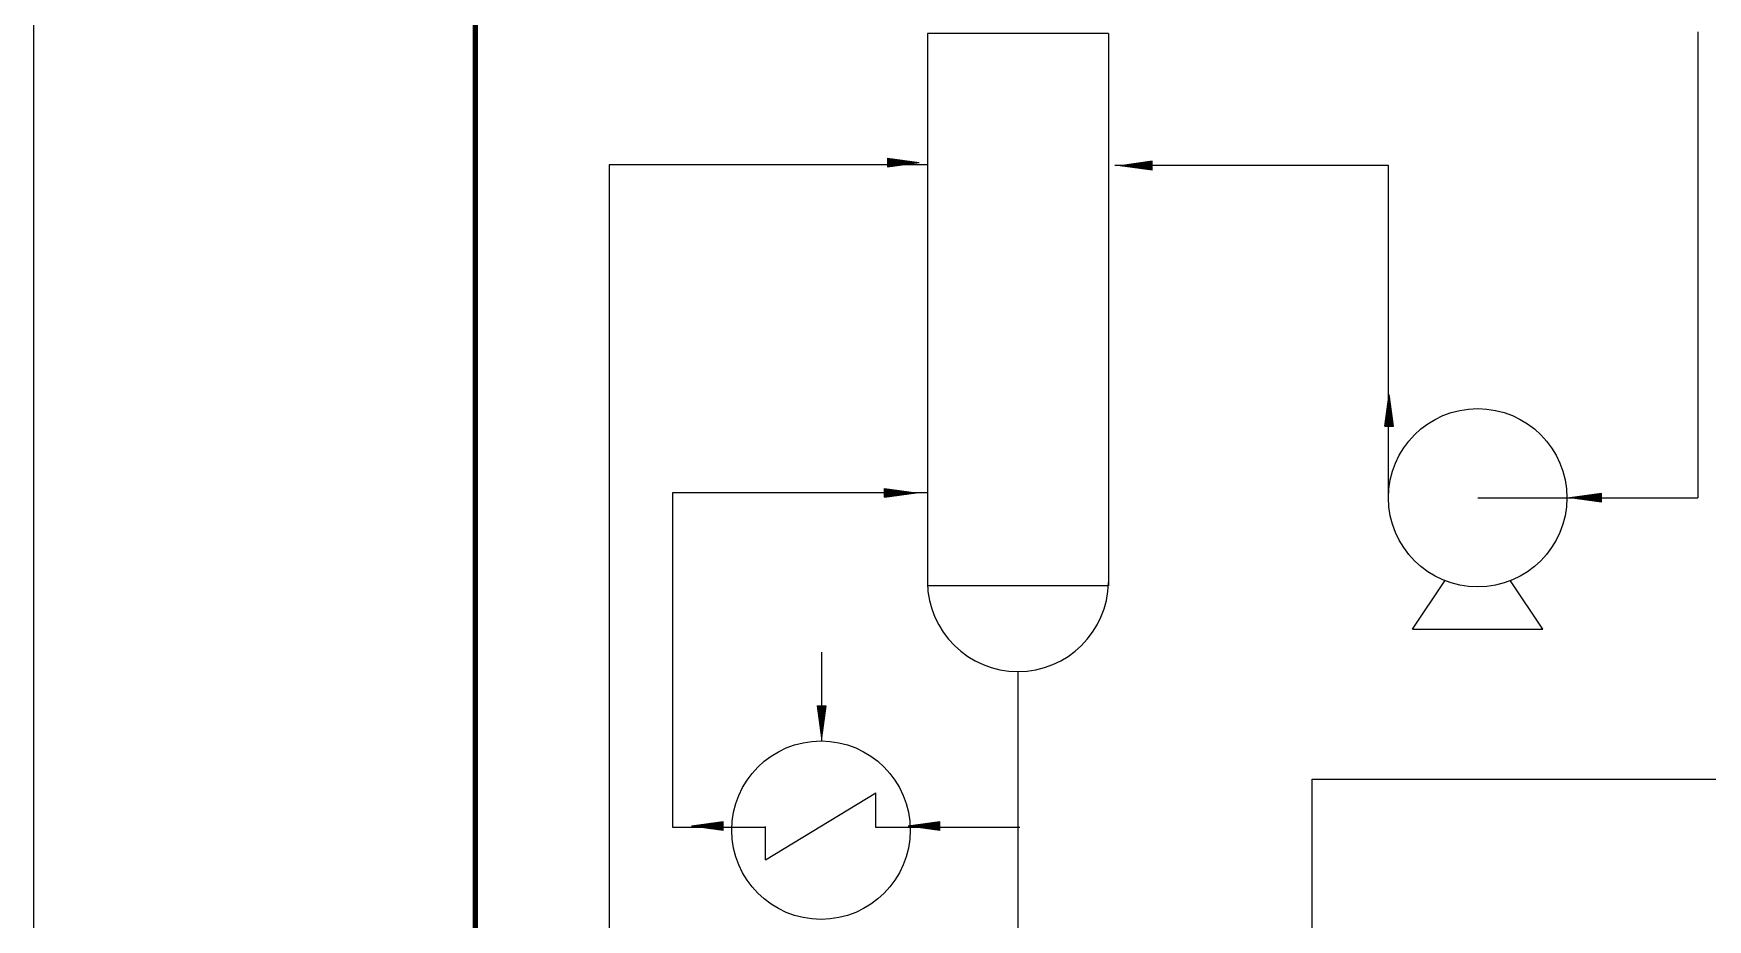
# Model space of a CAD drawing. Extents: x 0 to 420, y 0 to 297.
# Drawn here: x -0.1 to 94.6, y 133.9 to 184 of the extents above; entities that cross this region are included whole.
import ezdxf

# ---------------------------------------------------------------- set-up
doc = ezdxf.new("R2010")
doc.units = 0
doc.header["$LTSCALE"] = 300
doc.header["$MEASUREMENT"] = 0
doc.layers.get('0').update_dxf_attribs({"linetype": 'CONTINUOUS'})

msp = doc.modelspace()

# ---------------------------------------------------------------- linework, layer by layer
for p, q in [((-0.142, 296.855), (-0.142, -0.145)), ((50.429, 184.025), (50.429, 152.791)), ((60.675, 184.025), (50.429, 184.025)), ((60.675, 184.025), (60.675, 152.791)), ((94.011, 184.125), (94.011, 163.93)), ((50.429, 176.596), (32.419, 176.596)), ((32.419, 176.596), (32.419, 120.349)), ((48.178, 176.978), (48.178, 176.486)), ((48.178, 176.978), (49.973, 176.732)), ((48.178, 176.486), (49.973, 176.732)), ((48.181, 176.732), (49.973, 176.732)), ((48.222, 176.972), (48.222, 176.492)), ((48.267, 176.978), (48.267, 176.498)), ((48.267, 176.966), (48.267, 176.588)), ((48.267, 176.966), (48.267, 176.569)), ((48.306, 176.961), (48.306, 176.503)), ((48.35, 176.954), (48.35, 176.509)), ((48.395, 176.948), (48.395, 176.516)), ((48.434, 176.943), (48.434, 176.521)), ((48.472, 176.938), (48.472, 176.526)), ((48.498, 176.934), (48.498, 176.53)), ((48.536, 176.929), (48.536, 176.535)), ((48.549, 176.927), (48.549, 176.537)), ((48.574, 176.924), (48.574, 176.54)), ((48.594, 176.921), (48.594, 176.543)), ((48.594, 176.921), (48.594, 176.543)), ((48.613, 176.918), (48.613, 176.545)), ((48.613, 176.918), (48.613, 176.545)), ((48.632, 176.916), (48.632, 176.548)), ((48.632, 176.916), (48.632, 176.548)), ((48.638, 176.915), (48.638, 176.549)), ((48.671, 176.911), (48.671, 176.553)), ((48.703, 176.906), (48.703, 176.558)), ((48.715, 176.904), (48.715, 176.559)), ((48.741, 176.901), (48.741, 176.563)), ((48.76, 176.898), (48.76, 176.566)), ((48.786, 176.895), (48.786, 176.569)), ((48.818, 176.89), (48.818, 176.573)), ((48.824, 176.89), (48.824, 176.574)), ((48.856, 176.885), (48.856, 176.579)), ((48.895, 176.88), (48.895, 176.584)), ((48.92, 176.876), (48.92, 176.588)), ((48.933, 176.875), (48.933, 176.589)), ((48.959, 176.871), (48.959, 176.593)), ((48.997, 176.866), (48.997, 176.598)), ((49.029, 176.861), (49.029, 176.602)), ((49.042, 176.86), (49.042, 176.604)), ((49.048, 176.859), (49.048, 176.605)), ((49.048, 176.859), (49.048, 176.605)), ((49.061, 176.857), (49.061, 176.607)), ((49.061, 176.857), (49.061, 176.607)), ((49.08, 176.854), (49.08, 176.609)), ((49.087, 176.854), (49.087, 176.61)), ((49.119, 176.849), (49.119, 176.615)), ((49.144, 176.846), (49.144, 176.618)), ((49.17, 176.842), (49.17, 176.622)), ((49.208, 176.837), (49.208, 176.627)), ((49.215, 176.836), (49.215, 176.628)), ((49.234, 176.833), (49.234, 176.631)), ((49.259, 176.83), (49.259, 176.634)), ((49.285, 176.826), (49.285, 176.638)), ((49.298, 176.825), (49.298, 176.639)), ((49.317, 176.822), (49.317, 176.642)), ((49.33, 176.82), (49.33, 176.644)), ((49.343, 176.818), (49.343, 176.645)), ((49.356, 176.817), (49.356, 176.647)), ((49.368, 176.815), (49.368, 176.649)), ((49.368, 176.815), (49.368, 176.649)), ((49.381, 176.813), (49.381, 176.651)), ((49.381, 176.813), (49.381, 176.651)), ((49.394, 176.811), (49.394, 176.652)), ((49.407, 176.81), (49.407, 176.654)), ((49.426, 176.807), (49.426, 176.657)), ((49.439, 176.805), (49.439, 176.659)), ((49.458, 176.803), (49.458, 176.661)), ((49.458, 176.803), (49.458, 176.661)), ((49.464, 176.802), (49.464, 176.662)), ((49.471, 176.801), (49.471, 176.663)), ((49.484, 176.799), (49.484, 176.665)), ((49.496, 176.797), (49.496, 176.667)), ((49.509, 176.796), (49.509, 176.668)), ((49.509, 176.796), (49.509, 176.668)), ((49.516, 176.795), (49.516, 176.669)), ((49.541, 176.791), (49.541, 176.673)), ((49.541, 176.791), (49.541, 176.673)), ((49.548, 176.79), (49.548, 176.674)), ((49.58, 176.786), (49.58, 176.678)), ((49.592, 176.784), (49.592, 176.68)), ((49.605, 176.782), (49.605, 176.681)), ((49.624, 176.78), (49.624, 176.684)), ((49.663, 176.775), (49.663, 176.689)), ((49.682, 176.772), (49.682, 176.692)), ((49.688, 176.771), (49.688, 176.693)), ((49.74, 176.764), (49.74, 176.7)), ((76.519, 176.567), (61.032, 176.567)), ((63.139, 176.795), (61.343, 176.548)), ((63.139, 176.302), (61.343, 176.548)), ((63.136, 176.548), (61.343, 176.548)), ((61.577, 176.516), (61.577, 176.58)), ((61.628, 176.509), (61.628, 176.587)), ((61.634, 176.508), (61.634, 176.588)), ((61.654, 176.506), (61.654, 176.591)), ((61.692, 176.5), (61.692, 176.596)), ((61.711, 176.498), (61.711, 176.599)), ((61.724, 176.496), (61.724, 176.601)), ((61.737, 176.494), (61.737, 176.602)), ((61.769, 176.49), (61.769, 176.607)), ((61.775, 176.489), (61.775, 176.608)), ((61.775, 176.489), (61.775, 176.608)), ((61.801, 176.486), (61.801, 176.611)), ((61.807, 176.485), (61.807, 176.612)), ((61.807, 176.485), (61.807, 176.612)), ((61.82, 176.483), (61.82, 176.614)), ((61.833, 176.481), (61.833, 176.615)), ((61.846, 176.479), (61.846, 176.617)), ((61.852, 176.479), (61.852, 176.618)), ((61.859, 176.478), (61.859, 176.619)), ((61.859, 176.478), (61.859, 176.619)), ((61.878, 176.475), (61.878, 176.622)), ((61.891, 176.473), (61.891, 176.623)), ((61.91, 176.471), (61.91, 176.626)), ((61.923, 176.469), (61.923, 176.628)), ((61.935, 176.467), (61.935, 176.629)), ((61.935, 176.467), (61.935, 176.629)), ((61.948, 176.465), (61.948, 176.631)), ((61.948, 176.465), (61.948, 176.631)), ((61.961, 176.464), (61.961, 176.633)), ((61.974, 176.462), (61.974, 176.635)), ((61.987, 176.46), (61.987, 176.637)), ((61.999, 176.458), (61.999, 176.638)), ((62.019, 176.456), (62.019, 176.641)), ((62.031, 176.454), (62.031, 176.643)), ((62.057, 176.45), (62.057, 176.646)), ((62.083, 176.447), (62.083, 176.65)), ((62.102, 176.444), (62.102, 176.652)), ((62.108, 176.443), (62.108, 176.653)), ((62.147, 176.438), (62.147, 176.658)), ((62.172, 176.435), (62.172, 176.662)), ((62.198, 176.431), (62.198, 176.665)), ((62.23, 176.427), (62.23, 176.67)), ((62.236, 176.426), (62.236, 176.671)), ((62.255, 176.423), (62.255, 176.673)), ((62.255, 176.423), (62.255, 176.673)), ((62.268, 176.421), (62.268, 176.675)), ((62.268, 176.421), (62.268, 176.675)), ((62.275, 176.421), (62.275, 176.676)), ((62.287, 176.419), (62.287, 176.678)), ((62.319, 176.414), (62.319, 176.682)), ((62.358, 176.409), (62.358, 176.687)), ((62.383, 176.406), (62.383, 176.691)), ((62.396, 176.404), (62.396, 176.693)), ((62.422, 176.4), (62.422, 176.696)), ((62.46, 176.395), (62.46, 176.701)), ((62.492, 176.391), (62.492, 176.706)), ((62.499, 176.39), (62.499, 176.707)), ((62.531, 176.385), (62.531, 176.711)), ((62.556, 176.382), (62.556, 176.715)), ((62.576, 176.379), (62.576, 176.717)), ((62.601, 176.376), (62.601, 176.721)), ((62.614, 176.374), (62.614, 176.723)), ((62.646, 176.37), (62.646, 176.727)), ((62.678, 176.365), (62.678, 176.731)), ((62.684, 176.364), (62.684, 176.732)), ((62.684, 176.364), (62.684, 176.732)), ((62.704, 176.362), (62.704, 176.735)), ((62.704, 176.362), (62.704, 176.735)), ((62.723, 176.359), (62.723, 176.737)), ((62.723, 176.359), (62.723, 176.737)), ((62.742, 176.356), (62.742, 176.74)), ((62.768, 176.353), (62.768, 176.744)), ((62.78, 176.351), (62.78, 176.745)), ((62.819, 176.346), (62.819, 176.751)), ((62.844, 176.342), (62.844, 176.754)), ((62.883, 176.337), (62.883, 176.759)), ((62.921, 176.332), (62.921, 176.765)), ((62.966, 176.326), (62.966, 176.771)), ((63.011, 176.32), (63.011, 176.777)), ((63.049, 176.302), (63.049, 176.782)), ((63.049, 176.314), (63.049, 176.711)), ((63.049, 176.314), (63.049, 176.692)), ((63.094, 176.308), (63.094, 176.788)), ((63.139, 176.302), (63.139, 176.795)), ((76.519, 157.765), (76.519, 176.567)), ((94.011, 164.244), (94.011, 157.765)), ((76.306, 161.808), (76.553, 163.603)), ((76.458, 162.915), (76.647, 162.915)), ((76.46, 162.928), (76.645, 162.928)), ((76.463, 162.947), (76.643, 162.947)), ((76.464, 162.96), (76.641, 162.96)), ((76.466, 162.973), (76.639, 162.973)), ((76.468, 162.986), (76.637, 162.986)), ((76.47, 162.998), (76.636, 162.998)), ((76.47, 162.998), (76.636, 162.998)), ((76.471, 163.011), (76.634, 163.011)), ((76.471, 163.011), (76.634, 163.011)), ((76.473, 163.024), (76.632, 163.024)), ((76.475, 163.037), (76.63, 163.037)), ((76.478, 163.056), (76.628, 163.056)), ((76.479, 163.069), (76.626, 163.069)), ((76.482, 163.088), (76.623, 163.088)), ((76.482, 163.088), (76.623, 163.088)), ((76.483, 163.094), (76.622, 163.094)), ((76.484, 163.101), (76.622, 163.101)), ((76.485, 163.114), (76.62, 163.114)), ((76.487, 163.126), (76.618, 163.126)), ((76.489, 163.139), (76.616, 163.139)), ((76.489, 163.139), (76.616, 163.139)), ((76.49, 163.146), (76.615, 163.146)), ((76.493, 163.171), (76.612, 163.171)), ((76.493, 163.171), (76.612, 163.171)), ((76.494, 163.178), (76.611, 163.178)), ((76.499, 163.21), (76.607, 163.21)), ((76.5, 163.223), (76.605, 163.223)), ((76.502, 163.235), (76.603, 163.235)), ((76.505, 163.255), (76.6, 163.255)), ((76.51, 163.293), (76.595, 163.293)), ((76.513, 163.312), (76.593, 163.312)), ((76.514, 163.319), (76.592, 163.319)), ((76.521, 163.37), (76.585, 163.37)), ((76.553, 161.811), (76.553, 163.603)), ((76.799, 161.808), (76.553, 163.603)), ((76.33, 161.981), (76.775, 161.981)), ((76.336, 162.025), (76.769, 162.025)), ((76.342, 162.064), (76.764, 162.064)), ((76.347, 162.102), (76.758, 162.102)), ((76.35, 162.128), (76.755, 162.128)), ((76.356, 162.166), (76.75, 162.166)), ((76.357, 162.179), (76.748, 162.179)), ((76.361, 162.205), (76.744, 162.205)), ((76.363, 162.224), (76.742, 162.224)), ((76.363, 162.224), (76.742, 162.224)), ((76.366, 162.243), (76.739, 162.243)), ((76.366, 162.243), (76.739, 162.243)), ((76.369, 162.262), (76.737, 162.262)), ((76.369, 162.262), (76.737, 162.262)), ((76.37, 162.269), (76.736, 162.269)), ((76.374, 162.301), (76.731, 162.301)), ((76.378, 162.333), (76.727, 162.333)), ((76.38, 162.345), (76.725, 162.345)), ((76.384, 162.371), (76.722, 162.371)), ((76.386, 162.39), (76.719, 162.39)), ((76.39, 162.416), (76.715, 162.416)), ((76.394, 162.448), (76.711, 162.448)), ((76.395, 162.454), (76.71, 162.454)), ((76.399, 162.486), (76.706, 162.486)), ((76.405, 162.525), (76.701, 162.525)), ((76.408, 162.55), (76.697, 162.55)), ((76.41, 162.563), (76.695, 162.563)), ((76.413, 162.589), (76.692, 162.589)), ((76.419, 162.627), (76.686, 162.627)), ((76.423, 162.659), (76.682, 162.659)), ((76.425, 162.672), (76.68, 162.672)), ((76.426, 162.678), (76.679, 162.678)), ((76.426, 162.678), (76.679, 162.678)), ((76.428, 162.691), (76.678, 162.691)), ((76.428, 162.691), (76.678, 162.691)), ((76.43, 162.71), (76.675, 162.71)), ((76.431, 162.717), (76.674, 162.717)), ((76.435, 162.749), (76.67, 162.749)), ((76.439, 162.774), (76.666, 162.774)), ((76.442, 162.8), (76.663, 162.8)), ((76.448, 162.838), (76.658, 162.838)), ((76.449, 162.845), (76.657, 162.845)), ((76.451, 162.864), (76.654, 162.864)), ((76.455, 162.89), (76.651, 162.89)), ((76.306, 161.897), (76.787, 161.897)), ((76.306, 161.808), (76.799, 161.808)), ((76.313, 161.853), (76.793, 161.853)), ((76.319, 161.897), (76.716, 161.897)), ((76.319, 161.897), (76.697, 161.897)), ((76.324, 161.936), (76.781, 161.936)), ((48.008, 157.796), (48.008, 158.289)), ((48.008, 158.289), (49.804, 158.043)), ((48.053, 157.802), (48.053, 158.283)), ((48.098, 157.796), (48.098, 158.277)), ((48.098, 157.809), (48.098, 158.206)), ((48.098, 157.809), (48.098, 158.186)), ((48.136, 157.814), (48.136, 158.271)), ((48.181, 157.82), (48.181, 158.265)), ((48.226, 157.826), (48.226, 158.259)), ((48.265, 157.831), (48.265, 158.254)), ((48.303, 157.837), (48.303, 158.248)), ((48.329, 157.84), (48.329, 158.245)), ((48.367, 157.845), (48.367, 158.24)), ((48.38, 157.847), (48.38, 158.238)), ((48.405, 157.851), (48.405, 158.234)), ((48.425, 157.853), (48.425, 158.232)), ((48.425, 157.853), (48.425, 158.232)), ((48.444, 157.856), (48.444, 158.229)), ((48.444, 157.856), (48.444, 158.229)), ((48.463, 157.859), (48.463, 158.226)), ((48.463, 157.859), (48.463, 158.226)), ((48.469, 157.86), (48.469, 158.226)), ((48.501, 157.864), (48.501, 158.221)), ((48.533, 157.868), (48.533, 158.217)), ((48.546, 157.87), (48.546, 158.215)), ((48.572, 157.874), (48.572, 158.212)), ((48.591, 157.876), (48.591, 158.209)), ((48.617, 157.88), (48.617, 158.205)), ((48.649, 157.884), (48.649, 158.201)), ((48.655, 157.885), (48.655, 158.2)), ((48.687, 157.889), (48.687, 158.196)), ((48.725, 157.895), (48.725, 158.19)), ((48.751, 157.898), (48.751, 158.187)), ((48.764, 157.9), (48.764, 158.185)), ((48.789, 157.903), (48.789, 158.182)), ((48.828, 157.909), (48.828, 158.176)), ((48.86, 157.913), (48.86, 158.172)), ((48.873, 157.915), (48.873, 158.17)), ((48.879, 157.916), (48.879, 158.169)), ((48.879, 157.916), (48.879, 158.169)), ((48.892, 157.917), (48.892, 158.168)), ((48.892, 157.917), (48.892, 158.168)), ((48.911, 157.92), (48.911, 158.165)), ((36.032, 139.119), (36.032, 158.069)), ((36.032, 158.069), (50.473, 158.069)), ((48.008, 157.796), (49.804, 158.043)), ((48.012, 158.043), (49.804, 158.043)), ((48.918, 157.921), (48.918, 158.164)), ((48.95, 157.925), (48.95, 158.16)), ((48.975, 157.929), (48.975, 158.156)), ((49.001, 157.932), (49.001, 158.153)), ((49.039, 157.938), (49.039, 158.147)), ((49.046, 157.939), (49.046, 158.147)), ((49.065, 157.941), (49.065, 158.144)), ((49.09, 157.945), (49.09, 158.14)), ((49.116, 157.948), (49.116, 158.137)), ((49.129, 157.95), (49.129, 158.135)), ((49.148, 157.953), (49.148, 158.133)), ((49.161, 157.954), (49.161, 158.131)), ((49.174, 157.956), (49.174, 158.129)), ((49.186, 157.958), (49.186, 158.127)), ((49.199, 157.96), (49.199, 158.126)), ((49.199, 157.96), (49.199, 158.126)), ((49.212, 157.961), (49.212, 158.124)), ((49.212, 157.961), (49.212, 158.124)), ((49.225, 157.963), (49.225, 158.122)), ((49.238, 157.965), (49.238, 158.12)), ((49.257, 157.968), (49.257, 158.118)), ((49.27, 157.969), (49.27, 158.116)), ((49.289, 157.972), (49.289, 158.113)), ((49.289, 157.972), (49.289, 158.113)), ((49.295, 157.973), (49.295, 158.112)), ((49.302, 157.974), (49.302, 158.111)), ((49.314, 157.975), (49.314, 158.11)), ((49.327, 157.977), (49.327, 158.108)), ((49.34, 157.979), (49.34, 158.106)), ((49.34, 157.979), (49.34, 158.106)), ((49.346, 157.98), (49.346, 158.105)), ((49.372, 157.983), (49.372, 158.102)), ((49.372, 157.983), (49.372, 158.102)), ((49.378, 157.984), (49.378, 158.101)), ((49.41, 157.989), (49.41, 158.097)), ((49.423, 157.99), (49.423, 158.095)), ((49.436, 157.992), (49.436, 158.093)), ((49.455, 157.995), (49.455, 158.09)), ((49.494, 158), (49.494, 158.085)), ((49.513, 158.003), (49.513, 158.082)), ((49.519, 158.003), (49.519, 158.082)), ((49.571, 158.011), (49.571, 158.075)), ((81.564, 157.765), (94.011, 157.765)), ((88.57, 158.013), (86.774, 157.767)), ((88.57, 157.52), (86.774, 157.767)), ((88.566, 157.767), (86.774, 157.767)), ((87.008, 157.735), (87.008, 157.799)), ((87.059, 157.727), (87.059, 157.806)), ((87.065, 157.727), (87.065, 157.806)), ((87.084, 157.724), (87.084, 157.809)), ((87.123, 157.719), (87.123, 157.814)), ((87.142, 157.716), (87.142, 157.817)), ((87.155, 157.714), (87.155, 157.819)), ((87.168, 157.713), (87.168, 157.821)), ((87.2, 157.708), (87.2, 157.825)), ((87.206, 157.707), (87.206, 157.826)), ((87.206, 157.707), (87.206, 157.826)), ((87.232, 157.704), (87.232, 157.829)), ((87.238, 157.703), (87.238, 157.83)), ((87.238, 157.703), (87.238, 157.83)), ((87.251, 157.701), (87.251, 157.832)), ((87.264, 157.699), (87.264, 157.834)), ((87.276, 157.698), (87.276, 157.835)), ((87.283, 157.697), (87.283, 157.836)), ((87.289, 157.696), (87.289, 157.837)), ((87.289, 157.696), (87.289, 157.837)), ((87.308, 157.693), (87.308, 157.84)), ((87.321, 157.692), (87.321, 157.842)), ((87.34, 157.689), (87.34, 157.844)), ((87.353, 157.687), (87.353, 157.846)), ((87.366, 157.685), (87.366, 157.848)), ((87.366, 157.685), (87.366, 157.848)), ((87.379, 157.684), (87.379, 157.85)), ((87.379, 157.684), (87.379, 157.85)), ((87.392, 157.682), (87.392, 157.851)), ((87.404, 157.68), (87.404, 157.853)), ((87.417, 157.678), (87.417, 157.855)), ((87.43, 157.677), (87.43, 157.857)), ((87.449, 157.674), (87.449, 157.859)), ((87.462, 157.672), (87.462, 157.861)), ((87.488, 157.669), (87.488, 157.864)), ((87.513, 157.665), (87.513, 157.868)), ((87.532, 157.663), (87.532, 157.871)), ((87.539, 157.662), (87.539, 157.871)), ((87.577, 157.656), (87.577, 157.877)), ((87.603, 157.653), (87.603, 157.88)), ((87.629, 157.649), (87.629, 157.884)), ((87.661, 157.645), (87.661, 157.888)), ((87.667, 157.644), (87.667, 157.889)), ((87.686, 157.641), (87.686, 157.892)), ((87.686, 157.641), (87.686, 157.892)), ((87.699, 157.64), (87.699, 157.893)), ((87.699, 157.64), (87.699, 157.893)), ((87.705, 157.639), (87.705, 157.894)), ((87.718, 157.637), (87.718, 157.896)), ((87.75, 157.633), (87.75, 157.9)), ((87.789, 157.627), (87.789, 157.906)), ((87.814, 157.624), (87.814, 157.909)), ((87.827, 157.622), (87.827, 157.911)), ((87.853, 157.619), (87.853, 157.914)), ((87.891, 157.613), (87.891, 157.92)), ((87.923, 157.609), (87.923, 157.924)), ((87.929, 157.608), (87.929, 157.925)), ((87.961, 157.604), (87.961, 157.929)), ((87.987, 157.6), (87.987, 157.933)), ((88.006, 157.598), (88.006, 157.936)), ((88.032, 157.594), (88.032, 157.939)), ((88.045, 157.592), (88.045, 157.941)), ((88.077, 157.588), (88.077, 157.945)), ((88.109, 157.584), (88.109, 157.95)), ((88.115, 157.583), (88.115, 157.95)), ((88.115, 157.583), (88.115, 157.95)), ((88.134, 157.58), (88.134, 157.953)), ((88.134, 157.58), (88.134, 157.953)), ((88.153, 157.577), (88.153, 157.956)), ((88.153, 157.577), (88.153, 157.956)), ((88.173, 157.575), (88.173, 157.958)), ((88.198, 157.571), (88.198, 157.962)), ((88.211, 157.569), (88.211, 157.964)), ((88.249, 157.564), (88.249, 157.969)), ((88.275, 157.561), (88.275, 157.972)), ((88.314, 157.555), (88.314, 157.978)), ((88.352, 157.55), (88.352, 157.983)), ((88.397, 157.544), (88.397, 157.989)), ((88.442, 157.538), (88.442, 157.995)), ((88.48, 157.52), (88.48, 158.001)), ((88.48, 157.533), (88.48, 157.93)), ((88.48, 157.533), (88.48, 157.91)), ((88.525, 157.526), (88.525, 158.007)), ((88.57, 157.52), (88.57, 158.013)), ((60.675, 152.791), (50.429, 152.791)), ((77.884, 150.334), (79.711, 153.073)), ((85.243, 150.334), (83.416, 153.073)), ((77.884, 150.334), (85.243, 150.334)), ((44.431, 149.035), (44.431, 144.02)), ((55.574, 123.529), (55.574, 147.939)), ((44.192, 145.99), (44.438, 144.195)), ((44.192, 145.99), (44.684, 145.99)), ((44.192, 145.901), (44.672, 145.901)), ((44.198, 145.946), (44.678, 145.946)), ((44.204, 145.901), (44.582, 145.901)), ((44.204, 145.901), (44.601, 145.901)), ((44.21, 145.862), (44.667, 145.862)), ((44.684, 145.99), (44.438, 144.195)), ((44.438, 145.987), (44.438, 144.195)), ((44.216, 145.818), (44.661, 145.818)), ((44.222, 145.773), (44.655, 145.773)), ((44.227, 145.734), (44.649, 145.734)), ((44.232, 145.696), (44.644, 145.696)), ((44.236, 145.67), (44.641, 145.67)), ((44.241, 145.632), (44.635, 145.632)), ((44.243, 145.619), (44.634, 145.619)), ((44.246, 145.594), (44.63, 145.594)), ((44.249, 145.574), (44.627, 145.574)), ((44.249, 145.574), (44.627, 145.574)), ((44.252, 145.555), (44.625, 145.555)), ((44.252, 145.555), (44.625, 145.555)), ((44.254, 145.536), (44.622, 145.536)), ((44.254, 145.536), (44.622, 145.536)), ((44.255, 145.53), (44.621, 145.53)), ((44.26, 145.498), (44.617, 145.498)), ((44.264, 145.466), (44.612, 145.466)), ((44.266, 145.453), (44.611, 145.453)), ((44.269, 145.427), (44.607, 145.427)), ((44.272, 145.408), (44.605, 145.408)), ((44.275, 145.382), (44.601, 145.382)), ((44.28, 145.35), (44.597, 145.35)), ((44.281, 145.344), (44.596, 145.344)), ((44.285, 145.312), (44.591, 145.312)), ((44.29, 145.273), (44.586, 145.273)), ((44.294, 145.248), (44.583, 145.248)), ((44.296, 145.235), (44.581, 145.235)), ((44.299, 145.209), (44.577, 145.209)), ((44.304, 145.171), (44.572, 145.171)), ((44.309, 145.139), (44.568, 145.139)), ((44.31, 145.126), (44.566, 145.126)), ((44.311, 145.12), (44.565, 145.12)), ((44.311, 145.12), (44.565, 145.12)), ((44.313, 145.107), (44.563, 145.107)), ((44.313, 145.107), (44.563, 145.107)), ((44.316, 145.088), (44.561, 145.088)), ((44.317, 145.081), (44.56, 145.081)), ((44.321, 145.049), (44.555, 145.049)), ((44.325, 145.024), (44.552, 145.024)), ((44.328, 144.998), (44.548, 144.998)), ((44.333, 144.96), (44.543, 144.96)), ((44.334, 144.953), (44.542, 144.953)), ((44.337, 144.934), (44.54, 144.934)), ((44.34, 144.909), (44.536, 144.909)), ((44.344, 144.883), (44.533, 144.883)), ((44.346, 144.87), (44.531, 144.87)), ((44.348, 144.851), (44.528, 144.851)), ((44.35, 144.838), (44.526, 144.838)), ((44.352, 144.825), (44.525, 144.825)), ((44.354, 144.813), (44.523, 144.813)), ((44.355, 144.8), (44.521, 144.8)), ((44.355, 144.8), (44.521, 144.8)), ((44.357, 144.787), (44.519, 144.787)), ((44.357, 144.787), (44.519, 144.787)), ((44.359, 144.774), (44.518, 144.774)), ((44.361, 144.761), (44.516, 144.761)), ((44.363, 144.742), (44.513, 144.742)), ((44.365, 144.729), (44.512, 144.729)), ((44.368, 144.71), (44.509, 144.71)), ((44.368, 144.71), (44.509, 144.71)), ((44.368, 144.704), (44.508, 144.704)), ((44.369, 144.697), (44.507, 144.697)), ((44.371, 144.684), (44.505, 144.684)), ((44.373, 144.672), (44.504, 144.672)), ((44.375, 144.659), (44.502, 144.659)), ((44.375, 144.659), (44.502, 144.659)), ((44.375, 144.652), (44.501, 144.652)), ((44.379, 144.627), (44.497, 144.627)), ((44.379, 144.627), (44.497, 144.627)), ((44.38, 144.62), (44.497, 144.62)), ((44.384, 144.588), (44.492, 144.588)), ((44.386, 144.576), (44.49, 144.576)), ((44.388, 144.563), (44.489, 144.563)), ((44.39, 144.544), (44.486, 144.544)), ((44.396, 144.505), (44.481, 144.505)), ((44.398, 144.486), (44.478, 144.486)), ((44.399, 144.48), (44.477, 144.48)), ((44.406, 144.428), (44.47, 144.428)), ((72.199, 141.856), (112.906, 141.856)), ((72.199, 123.743), (72.199, 141.856)), ((41.267, 137.28), (47.515, 141.077)), ((47.515, 139.119), (47.515, 141.077)), ((38.886, 139.446), (37.09, 139.2)), ((37.324, 139.167), (37.324, 139.232)), ((37.375, 139.16), (37.375, 139.239)), ((37.382, 139.16), (37.382, 139.239)), ((37.401, 139.157), (37.401, 139.242)), ((37.439, 139.152), (37.439, 139.247)), ((37.459, 139.149), (37.459, 139.25)), ((37.471, 139.147), (37.471, 139.252)), ((37.484, 139.146), (37.484, 139.254)), ((37.516, 139.141), (37.516, 139.258)), ((37.523, 139.14), (37.523, 139.259)), ((37.523, 139.14), (37.523, 139.259)), ((37.548, 139.137), (37.548, 139.262)), ((37.555, 139.136), (37.555, 139.263)), ((37.555, 139.136), (37.555, 139.263)), ((37.567, 139.134), (37.567, 139.265)), ((37.58, 139.132), (37.58, 139.267)), ((37.593, 139.131), (37.593, 139.268)), ((37.599, 139.13), (37.599, 139.269)), ((37.606, 139.129), (37.606, 139.27)), ((37.606, 139.129), (37.606, 139.27)), ((37.625, 139.126), (37.625, 139.273)), ((37.638, 139.124), (37.638, 139.275)), ((37.657, 139.122), (37.657, 139.277)), ((37.67, 139.12), (37.67, 139.279)), ((37.683, 139.118), (37.683, 139.281)), ((37.683, 139.118), (37.683, 139.281)), ((37.695, 139.117), (37.695, 139.282)), ((37.695, 139.117), (37.695, 139.282)), ((37.708, 139.115), (37.708, 139.284)), ((37.721, 139.113), (37.721, 139.286)), ((37.734, 139.111), (37.734, 139.288)), ((37.747, 139.11), (37.747, 139.29)), ((37.766, 139.107), (37.766, 139.292)), ((37.779, 139.105), (37.779, 139.294)), ((37.804, 139.102), (37.804, 139.297)), ((37.83, 139.098), (37.83, 139.301)), ((37.849, 139.096), (37.849, 139.304)), ((37.855, 139.095), (37.855, 139.304)), ((37.894, 139.089), (37.894, 139.31)), ((37.92, 139.086), (37.92, 139.313)), ((37.945, 139.082), (37.945, 139.317)), ((37.977, 139.078), (37.977, 139.321)), ((37.984, 139.077), (37.984, 139.322)), ((38.003, 139.074), (38.003, 139.325)), ((38.003, 139.074), (38.003, 139.325)), ((38.016, 139.073), (38.016, 139.326)), ((38.016, 139.073), (38.016, 139.326)), ((38.022, 139.072), (38.022, 139.327)), ((38.035, 139.07), (38.035, 139.329)), ((38.067, 139.066), (38.067, 139.333)), ((38.105, 139.06), (38.105, 139.339)), ((38.131, 139.057), (38.131, 139.342)), ((38.144, 139.055), (38.144, 139.344)), ((38.169, 139.052), (38.169, 139.347)), ((38.208, 139.046), (38.208, 139.353)), ((38.24, 139.042), (38.24, 139.357)), ((38.246, 139.041), (38.246, 139.358)), ((38.278, 139.037), (38.278, 139.362)), ((38.304, 139.033), (38.304, 139.366)), ((38.323, 139.031), (38.323, 139.369)), ((38.348, 139.027), (38.348, 139.372)), ((38.361, 139.025), (38.361, 139.374)), ((38.393, 139.021), (38.393, 139.378)), ((38.425, 139.017), (38.425, 139.383)), ((38.432, 139.016), (38.432, 139.383)), ((38.432, 139.016), (38.432, 139.383)), ((38.451, 139.013), (38.451, 139.386)), ((38.451, 139.013), (38.451, 139.386)), ((38.47, 139.01), (38.47, 139.389)), ((38.47, 139.01), (38.47, 139.389)), ((38.489, 139.008), (38.489, 139.391)), ((38.515, 139.004), (38.515, 139.395)), ((38.528, 139.002), (38.528, 139.397)), ((38.566, 138.997), (38.566, 139.402)), ((38.592, 138.994), (38.592, 139.405)), ((38.63, 138.988), (38.63, 139.411)), ((38.669, 138.983), (38.669, 139.416)), ((38.713, 138.977), (38.713, 139.422)), ((38.758, 138.971), (38.758, 139.428)), ((38.797, 138.953), (38.797, 139.433)), ((38.797, 138.966), (38.797, 139.363)), ((38.797, 138.966), (38.797, 139.343)), ((38.841, 138.959), (38.841, 139.44)), ((38.886, 138.953), (38.886, 139.446)), ((51.134, 139.446), (49.339, 139.2)), ((49.572, 139.167), (49.572, 139.232)), ((49.623, 139.16), (49.623, 139.239)), ((49.63, 139.16), (49.63, 139.239)), ((49.649, 139.157), (49.649, 139.242)), ((49.687, 139.152), (49.687, 139.247)), ((49.707, 139.149), (49.707, 139.25)), ((49.719, 139.147), (49.719, 139.252)), ((49.732, 139.146), (49.732, 139.254)), ((49.764, 139.141), (49.764, 139.258)), ((49.771, 139.14), (49.771, 139.259)), ((49.771, 139.14), (49.771, 139.259)), ((49.796, 139.137), (49.796, 139.262)), ((49.803, 139.136), (49.803, 139.263)), ((49.803, 139.136), (49.803, 139.263)), ((49.815, 139.134), (49.815, 139.265)), ((49.828, 139.132), (49.828, 139.267)), ((49.841, 139.131), (49.841, 139.268)), ((49.847, 139.13), (49.847, 139.269)), ((49.854, 139.129), (49.854, 139.27)), ((49.854, 139.129), (49.854, 139.27)), ((49.873, 139.126), (49.873, 139.273)), ((49.886, 139.124), (49.886, 139.275)), ((49.905, 139.122), (49.905, 139.277)), ((49.918, 139.12), (49.918, 139.279)), ((49.931, 139.118), (49.931, 139.281)), ((49.931, 139.118), (49.931, 139.281)), ((49.943, 139.117), (49.943, 139.282)), ((49.943, 139.117), (49.943, 139.282)), ((49.956, 139.115), (49.956, 139.284)), ((49.969, 139.113), (49.969, 139.286)), ((49.982, 139.111), (49.982, 139.288)), ((49.995, 139.11), (49.995, 139.29)), ((50.014, 139.107), (50.014, 139.292)), ((50.027, 139.105), (50.027, 139.294)), ((50.052, 139.102), (50.052, 139.297)), ((50.078, 139.098), (50.078, 139.301)), ((50.097, 139.096), (50.097, 139.304)), ((50.104, 139.095), (50.104, 139.304)), ((50.142, 139.089), (50.142, 139.31)), ((50.168, 139.086), (50.168, 139.313)), ((50.193, 139.082), (50.193, 139.317)), ((50.225, 139.078), (50.225, 139.321)), ((50.232, 139.077), (50.232, 139.322)), ((50.251, 139.074), (50.251, 139.325)), ((50.251, 139.074), (50.251, 139.325)), ((50.264, 139.073), (50.264, 139.326)), ((50.264, 139.073), (50.264, 139.326)), ((50.27, 139.072), (50.27, 139.327)), ((50.283, 139.07), (50.283, 139.329)), ((50.315, 139.066), (50.315, 139.333)), ((50.353, 139.06), (50.353, 139.339)), ((50.379, 139.057), (50.379, 139.342)), ((50.392, 139.055), (50.392, 139.344)), ((50.417, 139.052), (50.417, 139.347)), ((50.456, 139.046), (50.456, 139.353)), ((50.488, 139.042), (50.488, 139.357)), ((50.494, 139.041), (50.494, 139.358)), ((50.526, 139.037), (50.526, 139.362)), ((50.552, 139.033), (50.552, 139.366)), ((50.571, 139.031), (50.571, 139.369)), ((50.596, 139.027), (50.596, 139.372)), ((50.609, 139.025), (50.609, 139.374)), ((50.641, 139.021), (50.641, 139.378)), ((50.673, 139.017), (50.673, 139.383)), ((50.68, 139.016), (50.68, 139.383)), ((50.68, 139.016), (50.68, 139.383)), ((50.699, 139.013), (50.699, 139.386)), ((50.699, 139.013), (50.699, 139.386)), ((50.718, 139.01), (50.718, 139.389)), ((50.718, 139.01), (50.718, 139.389)), ((50.737, 139.008), (50.737, 139.391)), ((50.763, 139.004), (50.763, 139.395)), ((50.776, 139.002), (50.776, 139.397)), ((50.814, 138.997), (50.814, 139.402)), ((50.84, 138.994), (50.84, 139.405)), ((50.878, 138.988), (50.878, 139.411)), ((50.917, 138.983), (50.917, 139.416)), ((50.961, 138.977), (50.961, 139.422)), ((51.006, 138.971), (51.006, 139.428)), ((51.045, 138.953), (51.045, 139.433)), ((51.045, 138.966), (51.045, 139.363)), ((51.045, 138.966), (51.045, 139.343)), ((51.089, 138.959), (51.089, 139.44)), ((51.134, 138.953), (51.134, 139.446)), ((41.267, 139.119), (36.032, 139.119)), ((38.883, 139.2), (37.09, 139.2)), ((38.886, 138.953), (37.09, 139.2)), ((41.267, 137.28), (41.267, 139.178)), ((55.667, 139.119), (47.515, 139.119)), ((51.131, 139.2), (49.339, 139.2)), ((51.134, 138.953), (49.339, 139.2))]:
    msp.add_line(p, q)
at = {"const_width": 0.3}
msp.add_lwpolyline([(24.858, 291.855), (24.858, 4.855)], dxfattribs=at)
for centre in [(81.564, 157.765), (44.413, 138.967)]:
    msp.add_circle(centre, 5.045)
msp.add_arc((55.552, 153.062), 5.123, 180.87929, 359.12071)

doc.saveas('drawing.dxf')
